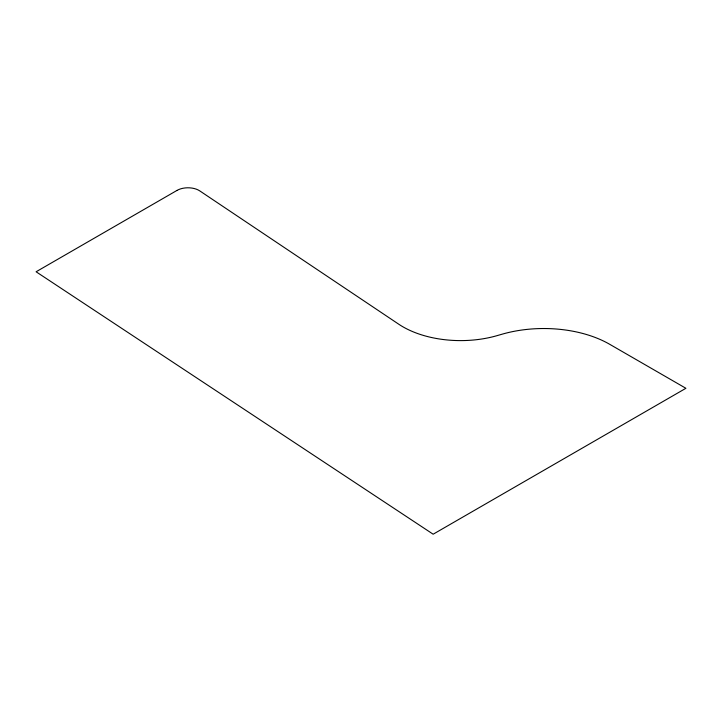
<?xml version="1.0" encoding="UTF-8"?>
<svg xmlns="http://www.w3.org/2000/svg" width="722" height="722" viewBox="0 0 722 722"><rect width="100%" height="100%" fill="white"/><g stroke="black" fill="none" stroke-linecap="round" stroke-linejoin="round"><path stroke-width="1.08" d="M177.016 190.409L36.1 271.77L433.164 534.208L685.9 388.292L609.693 344.295A93.246 53.834 0 0 0 502.061 334.205L497.106 335.631A81.586 47.101 0 0 1 399.176 324.494L199.777 190.897A15.541 8.971 0 0 0 177.016 190.409"/></g></svg>
